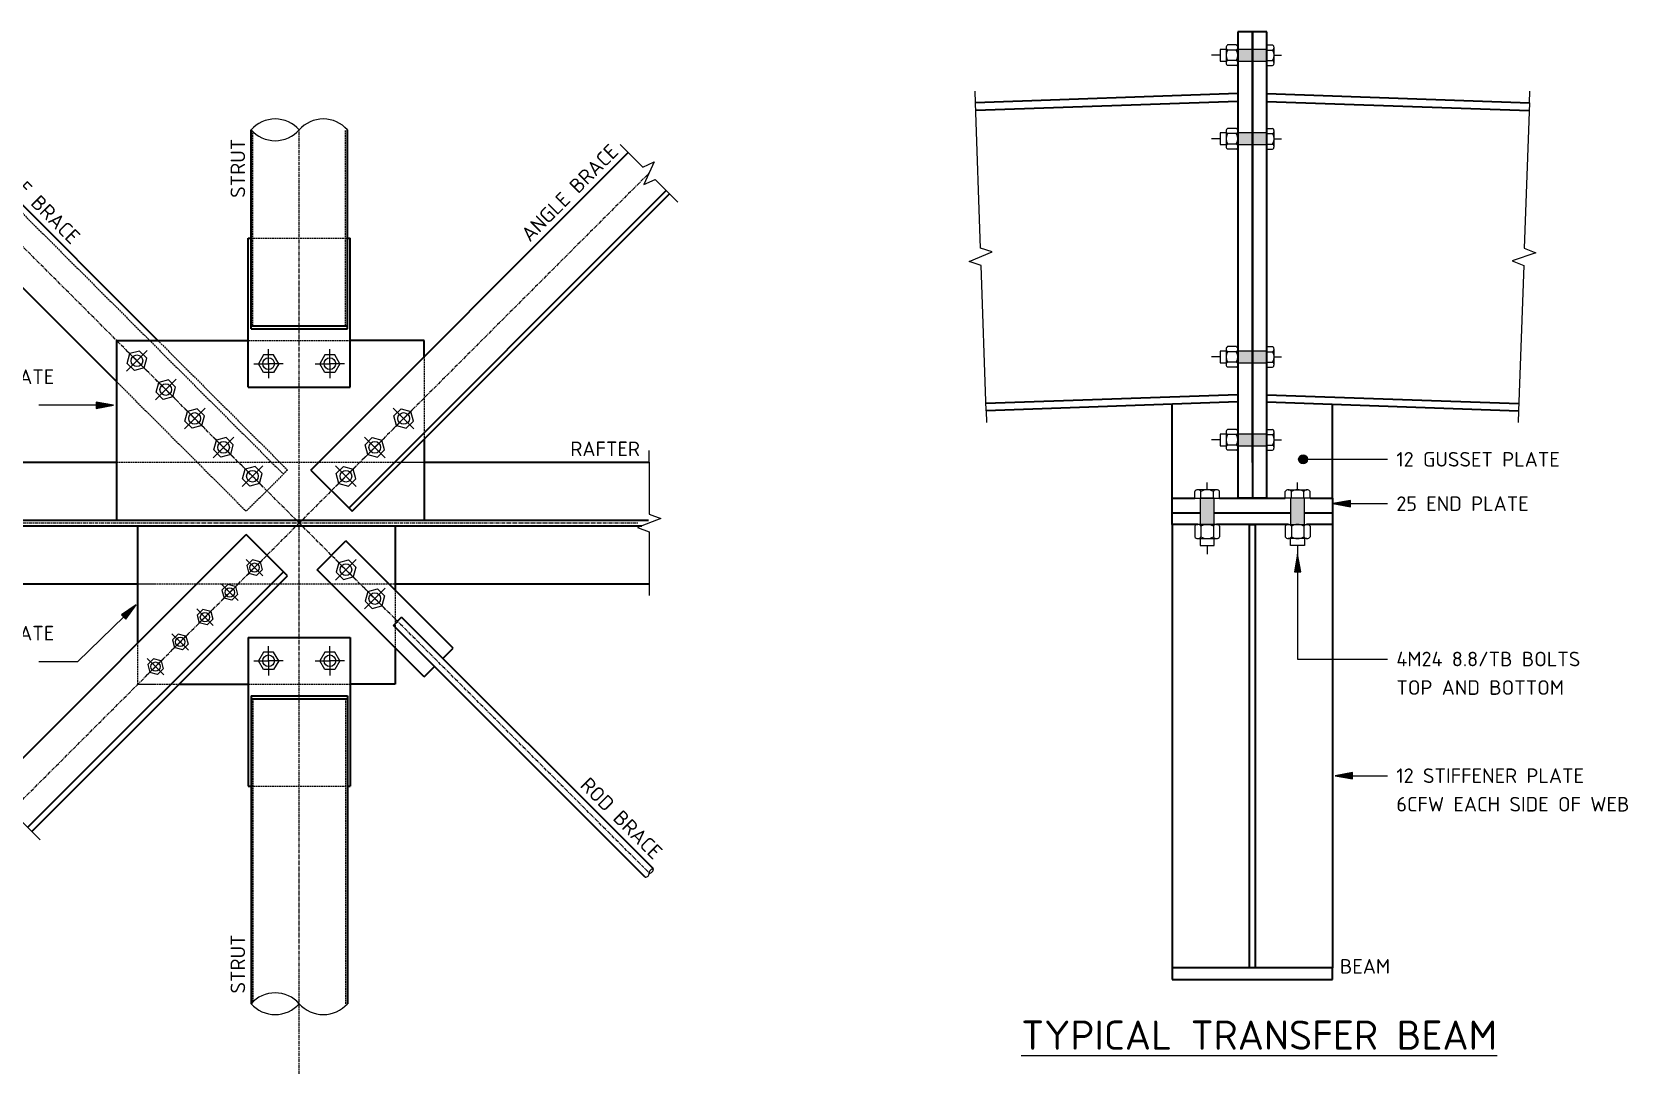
# Model space of a CAD drawing. Header units: millimetres. Extents: x 1285 to 11329, y 695 to 5869.
# Drawn here: x 8524 to 11259, y 4066 to 5837 of the extents above; entities that cross this region are included whole.
import ezdxf

# ---------------------------------------------------------------- set-up
doc = ezdxf.new("R2010")
doc.units = ezdxf.units.MM
doc.linetypes.add('Centre x0_5', pattern=[10.25, 1.5, -1.25, 6.25, -1.25])
doc.linetypes.add('Hidden', pattern=[4, 3, -1])
for name, color, linetype, lineweight in [('A-000-T_TEXT', 231, 'Continuous', 13), ('A-010-M_LINE', 90, 'Continuous', 13), ('Z-000-T_TEXT', 131, 'Continuous', 18), ('Z-060-M_DETAIL', 92, 'Continuous', 25)]:
    doc.layers.add(name, color=color, linetype=linetype, lineweight=lineweight)
doc.styles.add('ISOCPEUR', font='isocpeur.ttf', dxfattribs={"height": 25})
doc.styles.add('ISOCPEUR_2', font='isocpeur.ttf', dxfattribs={"height": 50})

# ---------------------------------------------------------------- blocks, each defined once
blk = doc.blocks.new('NRP_Break Line _v2_ - Section-3988876-S-6911 - _INDUSTRIAL_ TYPICAL BRACING CONFIGURATION DETAILS')
at = {"layer": 'Z-060-M_DETAIL', "lineweight": 18}
for p, q in [((0, 0), (89.5, 0)), ((119.5, 0), (209, 0))]:
    blk.add_line(p, q, dxfattribs=at)
blk = doc.blocks.new('NRP_Bolt Detailed Plan _v2_ - M20-3988875-S-6911 - _INDUSTRIAL_ TYPICAL BRACING CONFIGURATION DETAILS')
at = {"layer": 'Z-060-M_DETAIL'}
for p, q in [((-8.7, 15), (-17.3, 0)), ((-8.7, -15), (-17.3, 0)), ((8.7, 15), (-8.7, 15)), ((17.3, 0), (8.7, 15)), ((8.7, -15), (-8.7, -15)), ((17.3, 0), (8.7, -15))]:
    blk.add_line(p, q, dxfattribs=at)
at = {"layer": 'Z-060-M_DETAIL', "lineweight": 13}
for p, q in [((0, 0), (0, 25)), ((-25, 0), (0, 0)), ((0, 0), (0, -25)), ((25, 0), (0, 0))]:
    blk.add_line(p, q, dxfattribs=at)
at = {"layer": 'Z-060-M_DETAIL'}
blk.add_circle((0, 0), 10, dxfattribs=at)
blk = doc.blocks.new('NRP_Bolt Detailed Plan _v2_ - M16-1017939-S-6911 - _INDUSTRIAL_ TYPICAL BRACING CONFIGURATION DETAILS')
at = {"layer": 'Z-060-M_DETAIL', "lineweight": 13}
for p, q in [((-20, 0), (0, 0)), ((0, 0), (0, 20)), ((20, 0), (0, 0)), ((0, 0), (0, -20))]:
    blk.add_line(p, q, dxfattribs=at)
at = {"layer": 'Z-060-M_DETAIL'}
for p, q in [((-6.9, 12), (-13.9, 0)), ((6.9, 12), (-6.9, 12)), ((13.9, 0), (6.9, 12)), ((13.9, 0), (6.9, -12)), ((-6.9, -12), (-13.9, 0)), ((6.9, -12), (-6.9, -12))]:
    blk.add_line(p, q, dxfattribs=at)
blk.add_circle((0, 0), 8, dxfattribs=at)
blk = doc.blocks.new('NRP_Break Line _v2_ - Round-3988885-S-6911 - _INDUSTRIAL_ TYPICAL BRACING CONFIGURATION DETAILS')
at = {"layer": 'Z-060-M_DETAIL', "lineweight": 18}
for centre, start, end in [((41.3, -36.4), 41.4096, 138.5904), ((41.3, 36.4), 221.4096, 318.5904), ((123.8, 36.4), 221.4096, 318.5904)]:
    blk.add_arc(centre, 55, start, end, dxfattribs=at)
blk = doc.blocks.new('NRP_Break Line _v2_ - Round-3988835-S-6911 - _INDUSTRIAL_ TYPICAL BRACING CONFIGURATION DETAILS')
at = {"layer": 'Z-060-M_DETAIL', "lineweight": 18}
for centre, start, end in [((5, -4.4), 41.4096, 138.5904), ((15, -4.4), 41.4096, 138.5904), ((5, 4.4), 221.4096, 318.5904)]:
    blk.add_arc(centre, 6.67, start, end, dxfattribs=at)
blk = doc.blocks.new('NRP_Bolt Detailed Plan _v2_ - M20-1017941-S-6911 - _INDUSTRIAL_ TYPICAL BRACING CONFIGURATION DETAILS')
at = {"layer": 'Z-060-M_DETAIL', "lineweight": 13}
for p, q in [((-25, 0), (0, 0)), ((0, 0), (0, 25)), ((25, 0), (0, 0)), ((0, 0), (0, -25))]:
    blk.add_line(p, q, dxfattribs=at)
at = {"layer": 'Z-060-M_DETAIL'}
for p, q in [((-8.7, 15), (-17.3, 0)), ((8.7, 15), (-8.7, 15)), ((17.3, 0), (8.7, 15)), ((17.3, 0), (8.7, -15)), ((-8.7, -15), (-17.3, 0)), ((8.7, -15), (-8.7, -15))]:
    blk.add_line(p, q, dxfattribs=at)
blk.add_circle((0, 0), 10, dxfattribs=at)
blk = doc.blocks.new('NRP_Break Line _v2_ - Section-3988881-S-6911 - _INDUSTRIAL_ TYPICAL BRACING CONFIGURATION DETAILS')
at = {"layer": 'Z-060-M_DETAIL', "lineweight": 18}
for p, q in [((0, 0), (35, 0)), ((65, 0), (100, 0))]:
    blk.add_line(p, q, dxfattribs=at)
blk = doc.blocks.new('NRP_Break Line _v2_ - Round-3988884-S-6911 - _INDUSTRIAL_ TYPICAL BRACING CONFIGURATION DETAILS')
at = {"layer": 'Z-060-M_DETAIL', "lineweight": 18}
for centre, start, end in [((41.3, -36.4), 41.4096, 138.5904), ((123.8, -36.4), 41.4096, 138.5904), ((41.3, 36.4), 221.4096, 318.5904)]:
    blk.add_arc(centre, 55, start, end, dxfattribs=at)
blk = doc.blocks.new('NRP_Bolt Detailed Section _v2_ - M24-3989122-S-6911 - _INDUSTRIAL_ TYPICAL BRACING CONFIGURATION DETAILS')
at = {"layer": 'Z-060-M_DETAIL'}
blk.add_hatch(color=256, dxfattribs=at).paths.add_polyline_path([(0, -12), (45, -12), (45, 12), (0, 12)])
for p, q in [((-14.6, 16), (-14.6, -16)), ((0, 21.3), (-11.6, 21.3)), ((0, 10.7), (-11.6, 10.7)), ((0, -21.3), (0, 21.3)), ((45, 12), (0, 12)), ((0, 12), (0, -12)), ((45, 16), (45, -16)), ((45, -12), (45, 12)), ((48, 21.3), (66, 21.3)), ((48, 10.7), (66, 10.7)), ((69, -16), (69, 16)), ((81, 12), (69, 12)), ((81, -12), (81, 12)), ((-14.6, 0), (-27, 0)), ((0, -10.7), (-11.6, -10.7)), ((0, -21.3), (-11.6, -21.3)), ((0, -12), (45, -12)), ((48, -10.7), (66, -10.7)), ((48, -21.3), (66, -21.3)), ((69, -12), (81, -12)), ((81, 0), (96, 0))]:
    blk.add_line(p, q, dxfattribs=at)
for centre, radius, start, end in [((-8.4, 16), 6.19, 120.5102, 239.4898), ((5.6, 0), 20.2, 148.1145, 211.8855), ((51.2, 16), 6.19, 120.5102, 239.4898), ((65.2, 0), 20.2, 148.1145, 211.8855), ((62.8, 16), 6.19, 300.5102, 59.4898), ((48.8, 0), 20.2, 328.1145, 31.8855), ((-8.4, -16), 6.19, 120.5102, 239.4898), ((51.2, -16), 6.19, 120.5102, 239.4898), ((62.8, -16), 6.19, 300.5102, 59.4898)]:
    blk.add_arc(centre, radius, start, end, dxfattribs=at)
blk = doc.blocks.new('NRP_Bolt Detailed Section _v2_ - M24-3989124-S-6911 - _INDUSTRIAL_ TYPICAL BRACING CONFIGURATION DETAILS')
at = {"layer": 'Z-060-M_DETAIL'}
blk.add_hatch(color=256, dxfattribs=at).paths.add_polyline_path([(45, 12), (0, 12), (0, -12), (45, -12), (45, 10.7)])
for p, q in [((-14.6, 0), (-27, 0)), ((-14.6, -16), (-14.6, 16)), ((0, 21.3), (-11.6, 21.3)), ((0, 10.7), (-11.6, 10.7)), ((0, 21.3), (0, -21.3)), ((45, 12), (0, 12)), ((0, 12), (0, -12)), ((45, -16), (45, 16)), ((45, -12), (45, 12)), ((48, 21.3), (66, 21.3)), ((48, 10.7), (66, 10.7)), ((69, 16), (69, -16)), ((69, 12), (81, 12)), ((81, 12), (81, -12)), ((81, 0), (96, 0)), ((0, -10.7), (-11.6, -10.7)), ((0, -21.3), (-11.6, -21.3)), ((0, -12), (45, -12)), ((48, -10.7), (66, -10.7)), ((48, -21.3), (66, -21.3)), ((81, -12), (69, -12))]:
    blk.add_line(p, q, dxfattribs=at)
for centre, radius, start, end in [((-8.4, 16), 6.19, 120.5102, 239.4898), ((5.6, 0), 20.2, 148.1145, 211.8855), ((51.2, 16), 6.19, 120.5102, 239.4898), ((65.2, 0), 20.2, 148.1145, 211.8855), ((62.8, 16), 6.19, 300.5102, 59.4898), ((48.8, 0), 20.2, 328.1145, 31.8855), ((-8.4, -16), 6.19, 120.5102, 239.4898), ((51.2, -16), 6.19, 120.5102, 239.4898), ((62.8, -16), 6.19, 300.5102, 59.4898)]:
    blk.add_arc(centre, radius, start, end, dxfattribs=at)
blk = doc.blocks.new('NRP_Bolt Detailed Section _v2_ - M20-3988994-S-6911 - _INDUSTRIAL_ TYPICAL BRACING CONFIGURATION DETAILS')
at = {"layer": 'Z-060-M_DETAIL'}
blk.add_hatch(color=256, dxfattribs=at).paths.add_polyline_path([(0, 10), (0, -10), (50, -10), (50, 10)])
for p, q in [((-12.2, 0), (-25, 0)), ((-12.2, 13.3), (-12.2, -13.3)), ((0, 17.8), (-9.6, 17.8)), ((0, 8.9), (-9.6, 8.9)), ((0, -17.8), (0, 17.8)), ((50, 10), (0, 10)), ((0, 10), (0, -10)), ((50, 13.3), (50, -13.3)), ((50, -10), (50, 10)), ((52.5, 17.8), (67.5, 17.8)), ((52.5, 8.9), (67.5, 8.9)), ((70, -13.3), (70, 13.3)), ((80, 10), (70, 10)), ((80, -10), (80, 10)), ((0, -8.9), (-9.6, -8.9)), ((0, -17.8), (-9.6, -17.8)), ((0, -10), (50, -10)), ((52.5, -8.9), (67.5, -8.9)), ((52.5, -17.8), (67.5, -17.8)), ((70, -10), (80, -10)), ((80, 0), (95, 0))]:
    blk.add_line(p, q, dxfattribs=at)
for centre, radius, start, end in [((-7, 13.3), 5.16, 120.5102, 239.4898), ((4.6, 0), 16.8, 148.1145, 211.8855), ((55.2, 13.3), 5.16, 120.5102, 239.4898), ((66.8, 0), 16.8, 148.1145, 211.8855), ((64.8, 13.3), 5.16, 300.5102, 59.4898), ((53.2, 0), 16.8, 328.1145, 31.8855), ((-7, -13.3), 5.16, 120.5102, 239.4898), ((55.2, -13.3), 5.16, 120.5102, 239.4898), ((64.8, -13.3), 5.16, 300.5102, 59.4898)]:
    blk.add_arc(centre, radius, start, end, dxfattribs=at)
blk = doc.blocks.new('NRP_Break Line _v2_ - Section-4257791-S-6911 - _INDUSTRIAL_ TYPICAL BRACING CONFIGURATION DETAILS')
at = {"layer": 'Z-060-M_DETAIL', "lineweight": 18}
for p, q in [((0, 0), (249, 0)), ((279, 0), (528, 0))]:
    blk.add_line(p, q, dxfattribs=at)

msp = doc.modelspace()

# ---------------------------------------------------------------- hatches: boundary and pattern name
at = {"layer": 'A-000-T_TEXT', "lineweight": 18}
for points in [[(8663.6, 5197.2), (8633.6, 5202.5), (8633.6, 5191.9)], [(10753.4, 5028.5), (10783.4, 5023.2), (10783.4, 5033.8)], [(10692.9, 4941.7), (10687.6, 4911.7), (10698.2, 4911.7)], [(8702.2, 4855), (8677, 4837.9), (8684.4, 4830.3)], [(10757.2, 4562.2), (10787.2, 4556.9), (10787.2, 4567.5)]]:
    msp.add_hatch(color=7, dxfattribs=at).paths.add_polyline_path(points)
h = msp.add_hatch(color=7, dxfattribs=at)
edge = h.paths.add_edge_path()
edge.add_arc((10702.2, 5104.5), 7.5, 0, 360)

# ---------------------------------------------------------------- linework, layer by layer
at = {"layer": 'A-000-T_TEXT', "color": 250, "lineweight": 18}
for p, q in [((8663.6, 5197.2), (8633.6, 5202.5)), ((8633.6, 5202.5), (8633.6, 5191.9)), ((8569.8, 5197.2), (8535.4, 5197.2)), ((8663.6, 5197.2), (8569.8, 5197.2)), ((8633.6, 5191.9), (8663.6, 5197.2)), ((10702.2, 5104.5), (10847.2, 5104.5)), ((10783.4, 5033.8), (10753.4, 5028.5)), ((10783.4, 5023.2), (10783.4, 5033.8)), ((10753.4, 5028.5), (10783.4, 5023.2)), ((10753.4, 5028.5), (10847.2, 5028.5)), ((10692.9, 4941.7), (10687.6, 4911.7)), ((10698.2, 4911.7), (10692.9, 4941.7)), ((10692.9, 4941.7), (10692.9, 4762.2)), ((10687.6, 4911.7), (10698.2, 4911.7)), ((8702.2, 4855), (8601.9, 4757.5)), ((8702.2, 4855), (8677, 4837.9)), ((8684.4, 4830.3), (8702.2, 4855)), ((8677, 4837.9), (8684.4, 4830.3)), ((10692.9, 4762.2), (10847.2, 4762.2)), ((8569.8, 4757.5), (8535.4, 4757.5)), ((8601.9, 4757.5), (8569.8, 4757.5)), ((10787.2, 4567.5), (10757.2, 4562.2)), ((10757.2, 4562.2), (10787.2, 4556.9)), ((10757.2, 4562.2), (10847.2, 4562.2)), ((10787.2, 4556.9), (10787.2, 4567.5))]:
    msp.add_line(p, q, dxfattribs=at)
msp.add_circle((10702.2, 5104.5), 7.5, dxfattribs=at)
at = {"layer": 'A-010-M_LINE', "lineweight": 35}
for p, q in [((10590.4, 5837.1), (10590.4, 5037.8)), ((10615.4, 5837.1), (10590.4, 5837.1)), ((10615.4, 5099.1), (10615.4, 5837.1)), ((10640.4, 5837.1), (10615.4, 5837.1)), ((10615.4, 5837.1), (10615.4, 5037.8)), ((10640.4, 5037.8), (10640.4, 5837.1)), ((10590.4, 5731.3), (10140.7, 5715.5)), ((10590.4, 5718), (10141.2, 5702.4)), ((10640.4, 5731.3), (11090.1, 5715.5)), ((10640.4, 5718), (11089.7, 5702.4)), ((8899.2, 5328.4), (8899.2, 5669.3)), ((9064.2, 5328.4), (9064.2, 5669.3)), ((8417.5, 5630.2), (8739.3, 5308.4)), ((9001.7, 5086.1), (9545.8, 5630.2)), ((8346.8, 5559.5), (8668.6, 5237.7)), ((9066.7, 5021), (9610.8, 5565.1)), ((9072.4, 5015.4), (9616.5, 5559.5)), ((8894.2, 5228.4), (8894.2, 5483.4)), ((8894.2, 5483.4), (8899.2, 5483.4)), ((9064.2, 5483.4), (9069.2, 5483.4)), ((9069.2, 5228.4), (9069.2, 5483.4)), ((8668.6, 5308.4), (8894.2, 5308.4)), ((8668.6, 5308.4), (8668.6, 5000.2)), ((8899.2, 5333.4), (9064.2, 5333.4)), ((8899.2, 5328.4), (9064.2, 5328.4)), ((9195.7, 5308.4), (9069.2, 5308.4)), ((9195.7, 5280.2), (9195.7, 5308.4)), ((8894.2, 5228.4), (9069.2, 5228.4)), ((10590.4, 5215.1), (10158.7, 5200.1)), ((10590.4, 5202.9), (10159.1, 5187.9)), ((10477.9, 5037.8), (10477.9, 5199)), ((10640.4, 5215.1), (11072.1, 5200.1)), ((10640.4, 5202.9), (11071.7, 5187.9)), ((10752.9, 5037.8), (10752.9, 5199)), ((9195.7, 5138.7), (9195.7, 5000.2)), ((8187.5, 5099.9), (8668.6, 5099.9)), ((9195.7, 5099.9), (9581.7, 5099.9)), ((9001.7, 5086.1), (9072.4, 5015.4)), ((10477.9, 5012.8), (10477.9, 5037.8)), ((10477.9, 5037.8), (10516.6, 5037.8)), ((10559.2, 5037.8), (10671.6, 5037.8)), ((10615.4, 5037.8), (10590.4, 5037.8)), ((10640.4, 5037.8), (10615.4, 5037.8)), ((10714.2, 5037.8), (10752.9, 5037.8)), ((10752.9, 5037.8), (10752.9, 5012.8)), ((10477.9, 5012.8), (10525.9, 5012.8)), ((10477.9, 4992.8), (10477.9, 5012.8)), ((10549.9, 5012.8), (10680.9, 5012.8)), ((10704.9, 5012.8), (10752.9, 5012.8)), ((10752.9, 5012.8), (10752.9, 4992.8)), ((8189, 4990.6), (9568.9, 4990.6)), ((8200.3, 5000.2), (9580.2, 5000.2)), ((8705.4, 4789.8), (8705.4, 4990.6)), ((9146.3, 4990.6), (9146.3, 4880.3)), ((10521.9, 4992.8), (10477.9, 4992.8)), ((10477.9, 4992.8), (10477.9, 4232.8)), ((10676.9, 4992.8), (10553.9, 4992.8)), ((10610.4, 4992.8), (10620.4, 4992.8)), ((10610.4, 4232.8), (10610.4, 4992.8)), ((10620.4, 4992.8), (10620.4, 4232.8)), ((10752.9, 4992.8), (10708.9, 4992.8)), ((10752.9, 4992.8), (10752.9, 4232.8)), ((8452.9, 4537.3), (8890.9, 4975.4)), ((8961.7, 4904.6), (8890.9, 4975.4)), ((9012.3, 4915.3), (9061.8, 4964.7)), ((9245.6, 4780.9), (9061.8, 4964.7)), ((8516.5, 4473.7), (8954.6, 4911.7)), ((8523.6, 4466.6), (8961.7, 4904.6)), ((9196.1, 4731.4), (9012.3, 4915.3)), ((8187.5, 4890.9), (8705.4, 4890.9)), ((9146.3, 4890.9), (9581.7, 4890.9)), ((9143.1, 4819.8), (9157.2, 4833.9)), ((9574.6, 4388.3), (9143.1, 4819.8)), ((9588.7, 4402.4), (9157.2, 4833.9)), ((8894.2, 4799.1), (8894.2, 4544.1)), ((8894.2, 4799.1), (9069.2, 4799.1)), ((9069.2, 4799.1), (9069.2, 4544.1)), ((9146.3, 4781.3), (9146.3, 4719.1)), ((9227.9, 4763.2), (9245.6, 4780.9)), ((9196.1, 4731.4), (9213.8, 4749.1)), ((8776.1, 4719.1), (8894.2, 4719.1)), ((9146.3, 4719.1), (9069.2, 4719.1)), ((8899.2, 4699.1), (9064.2, 4699.1)), ((8899.2, 4699.1), (8899.2, 4171.4)), ((8899.2, 4694.1), (9064.2, 4694.1)), ((9064.2, 4699.1), (9064.2, 4171.4)), ((8894.2, 4544.1), (8899.2, 4544.1)), ((9064.2, 4544.1), (9069.2, 4544.1)), ((10752.9, 4232.8), (10477.9, 4232.8)), ((10477.9, 4232.8), (10477.9, 4212.8)), ((10620.4, 4232.8), (10610.4, 4232.8)), ((10752.9, 4212.8), (10752.9, 4232.8)), ((10477.9, 4212.8), (10752.9, 4212.8))]:
    msp.add_line(p, q, dxfattribs=at)
at = {"layer": 'A-010-M_LINE', "linetype": 'Hidden', "lineweight": 25}
for p, q in [((8902.2, 5333.4), (8902.2, 5666.7)), ((9061.2, 5333.4), (9061.2, 5669.3)), ((8410.5, 5623.1), (8954.6, 5079)), ((8899.2, 5483.4), (9064.2, 5483.4)), ((8739.3, 5308.4), (8961.7, 5086.1)), ((8894.2, 5308.4), (9069.2, 5308.4)), ((9195.7, 5280.2), (9195.7, 5138.7)), ((8668.6, 5237.7), (8890.9, 5015.4)), ((8668.6, 5099.9), (9195.7, 5099.9)), ((8961.7, 5086.1), (8890.9, 5015.4)), ((8705.4, 4890.9), (9146.3, 4890.9)), ((9146.3, 4880.3), (9146.3, 4781.3)), ((8705.4, 4719.1), (8705.4, 4789.8)), ((8705.4, 4719.1), (8776.1, 4719.1)), ((8894.2, 4719.1), (9069.2, 4719.1)), ((8902.2, 4694.1), (8902.2, 4174)), ((9061.2, 4694.1), (9061.2, 4171.4)), ((8899.2, 4544.1), (9064.2, 4544.1))]:
    msp.add_line(p, q, dxfattribs=at)
at = {"layer": 'A-010-M_LINE', "linetype": 'Centre x0_5', "lineweight": 18}
for p, q in [((8981.7, 3207.2), (8981.7, 5669.3)), ((9581.7, 4395.4), (8382.2, 5594.8)), ((9581.1, 5594.8), (8981.7, 4995.4)), ((7193.4, 4995.4), (9562.2, 4995.4)), ((7193.4, 3207.2), (8981.7, 4995.4))]:
    msp.add_line(p, q, dxfattribs=at)
at = {"layer": 'Z-000-T_TEXT'}
for p, q in [((10140.7, 5715.5), (10140, 5735.5)), ((11090.1, 5715.5), (11090.8, 5735.5)), ((9545.8, 5630.2), (9531.6, 5644.3)), ((9570.5, 5605.4), (9590, 5614.3)), ((9590, 5614.3), (9572.3, 5575.4)), ((9572.3, 5575.4), (9591.7, 5584.2)), ((9616.5, 5559.5), (9630.6, 5545.3)), ((10130.2, 5443.5), (10169.6, 5459.9)), ((10169.6, 5459.9), (10149.4, 5466.7)), ((11101.2, 5458.5), (11060.7, 5444.9)), ((11060.7, 5444.9), (11080.4, 5436.7)), ((11081.4, 5466.7), (11101.2, 5458.5)), ((10150.4, 5436.7), (10130.2, 5443.5)), ((10159.1, 5187.9), (10159.8, 5167.9)), ((11071.7, 5187.9), (11071, 5167.9)), ((9581.7, 5099.9), (9581.7, 5119.9)), ((9581.7, 5010.4), (9601.7, 5002.9)), ((9601.7, 5002.9), (9561.7, 4987.9)), ((9561.7, 4987.9), (9581.7, 4980.4)), ((9581.7, 4890.9), (9581.7, 4870.9)), ((8523.6, 4466.6), (8537.7, 4452.4))]:
    msp.add_line(p, q, dxfattribs=at)

# ---------------------------------------------------------------- block references
at = {"layer": 'Z-060-M_DETAIL'}
for name, p, rotation in [('NRP_Bolt Detailed Section _v2_ - M20-3988994-S-6911 - _INDUSTRIAL_ TYPICAL BRACING CONFIGURATION DETAILS', (10640.4, 5797.1), 180), ('NRP_Bolt Detailed Section _v2_ - M20-3988994-S-6911 - _INDUSTRIAL_ TYPICAL BRACING CONFIGURATION DETAILS', (10640.4, 5653.9), 180), ('NRP_Bolt Detailed Plan _v2_ - M20-3988875-S-6911 - _INDUSTRIAL_ TYPICAL BRACING CONFIGURATION DETAILS', (8703.6, 5273.4), 315.0000000000003), ('NRP_Bolt Detailed Section _v2_ - M20-3988994-S-6911 - _INDUSTRIAL_ TYPICAL BRACING CONFIGURATION DETAILS', (10640.4, 5280.1), 180), ('NRP_Bolt Detailed Plan _v2_ - M20-3988875-S-6911 - _INDUSTRIAL_ TYPICAL BRACING CONFIGURATION DETAILS', (8753.1, 5224), 315.0000000000003), ('NRP_Bolt Detailed Plan _v2_ - M20-3988875-S-6911 - _INDUSTRIAL_ TYPICAL BRACING CONFIGURATION DETAILS', (8802.6, 5174.5), 315.0000000000003), ('NRP_Bolt Detailed Plan _v2_ - M20-1017941-S-6911 - _INDUSTRIAL_ TYPICAL BRACING CONFIGURATION DETAILS', (9160.7, 5174.5), 224.9999999999998), ('NRP_Bolt Detailed Plan _v2_ - M20-3988875-S-6911 - _INDUSTRIAL_ TYPICAL BRACING CONFIGURATION DETAILS', (8852, 5125), 315.0000000000003), ('NRP_Bolt Detailed Plan _v2_ - M20-1017941-S-6911 - _INDUSTRIAL_ TYPICAL BRACING CONFIGURATION DETAILS', (9111.3, 5125), 224.9999999999998), ('NRP_Bolt Detailed Section _v2_ - M20-3988994-S-6911 - _INDUSTRIAL_ TYPICAL BRACING CONFIGURATION DETAILS', (10640.4, 5137.9), 180), ('NRP_Bolt Detailed Plan _v2_ - M20-3988875-S-6911 - _INDUSTRIAL_ TYPICAL BRACING CONFIGURATION DETAILS', (8901.5, 5075.5), 315.0000000000003), ('NRP_Bolt Detailed Plan _v2_ - M20-1017941-S-6911 - _INDUSTRIAL_ TYPICAL BRACING CONFIGURATION DETAILS', (9061.8, 5075.5), 224.9999999999998), ('NRP_Bolt Detailed Section _v2_ - M24-3989122-S-6911 - _INDUSTRIAL_ TYPICAL BRACING CONFIGURATION DETAILS', (10537.9, 5037.8), 270), ('NRP_Bolt Detailed Section _v2_ - M24-3989124-S-6911 - _INDUSTRIAL_ TYPICAL BRACING CONFIGURATION DETAILS', (10692.9, 5037.8), 270), ('NRP_Bolt Detailed Plan _v2_ - M16-1017939-S-6911 - _INDUSTRIAL_ TYPICAL BRACING CONFIGURATION DETAILS', (8905.1, 4918.8), 44.99999999999937), ('NRP_Bolt Detailed Plan _v2_ - M20-3988875-S-6911 - _INDUSTRIAL_ TYPICAL BRACING CONFIGURATION DETAILS', (9061.8, 4915.3), 134.9999999999999), ('NRP_Bolt Detailed Plan _v2_ - M16-1017939-S-6911 - _INDUSTRIAL_ TYPICAL BRACING CONFIGURATION DETAILS', (8862.7, 4876.4), 44.99999999999937), ('NRP_Bolt Detailed Plan _v2_ - M20-3988875-S-6911 - _INDUSTRIAL_ TYPICAL BRACING CONFIGURATION DETAILS', (9111.3, 4865.8), 134.9999999999999), ('NRP_Bolt Detailed Plan _v2_ - M16-1017939-S-6911 - _INDUSTRIAL_ TYPICAL BRACING CONFIGURATION DETAILS', (8820.2, 4833.9), 44.99999999999937), ('NRP_Bolt Detailed Plan _v2_ - M16-1017939-S-6911 - _INDUSTRIAL_ TYPICAL BRACING CONFIGURATION DETAILS', (8777.8, 4791.5), 44.99999999999937), ('NRP_Bolt Detailed Plan _v2_ - M16-1017939-S-6911 - _INDUSTRIAL_ TYPICAL BRACING CONFIGURATION DETAILS', (8735.4, 4749.1), 44.99999999999937), ('NRP_Break Line _v2_ - Round-3988835-S-6911 - _INDUSTRIAL_ TYPICAL BRACING CONFIGURATION DETAILS', (9588.7, 4402.4), 225)]:
    msp.add_blockref(name, p, dxfattribs=dict(at, rotation=rotation))
at = {"layer": 'Z-060-M_DETAIL', "lineweight": 18}
for name, p, rotation in [('NRP_Break Line _v2_ - Section-4257791-S-6911 - _INDUSTRIAL_ TYPICAL BRACING CONFIGURATION DETAILS', (10159.1, 5187.9), 91.99999999999984), ('NRP_Break Line _v2_ - Section-4257791-S-6911 - _INDUSTRIAL_ TYPICAL BRACING CONFIGURATION DETAILS', (11090.1, 5715.5), 267.9999999999998), ('NRP_Break Line _v2_ - Section-3988881-S-6911 - _INDUSTRIAL_ TYPICAL BRACING CONFIGURATION DETAILS', (9545.8, 5630.2), 314.9999999999998), ('NRP_Break Line _v2_ - Section-3988876-S-6911 - _INDUSTRIAL_ TYPICAL BRACING CONFIGURATION DETAILS', (9581.7, 5099.9), 269.9999999999997), ('NRP_Break Line _v2_ - Section-3988881-S-6911 - _INDUSTRIAL_ TYPICAL BRACING CONFIGURATION DETAILS', (8523.6, 4466.6), 134.9999999999993)]:
    msp.add_blockref(name, p, dxfattribs=dict(at, rotation=rotation))
at = {"layer": 'Z-060-M_DETAIL'}
for name, p in [('NRP_Break Line _v2_ - Round-3988884-S-6911 - _INDUSTRIAL_ TYPICAL BRACING CONFIGURATION DETAILS', (8899.2, 5669.3)), ('NRP_Bolt Detailed Plan _v2_ - M20-1017941-S-6911 - _INDUSTRIAL_ TYPICAL BRACING CONFIGURATION DETAILS', (8929.2, 5268.4)), ('NRP_Bolt Detailed Plan _v2_ - M20-1017941-S-6911 - _INDUSTRIAL_ TYPICAL BRACING CONFIGURATION DETAILS', (9034.2, 5268.4)), ('NRP_Bolt Detailed Plan _v2_ - M20-3988875-S-6911 - _INDUSTRIAL_ TYPICAL BRACING CONFIGURATION DETAILS', (8929.2, 4759.1)), ('NRP_Bolt Detailed Plan _v2_ - M20-3988875-S-6911 - _INDUSTRIAL_ TYPICAL BRACING CONFIGURATION DETAILS', (9034.2, 4759.1)), ('NRP_Break Line _v2_ - Round-3988885-S-6911 - _INDUSTRIAL_ TYPICAL BRACING CONFIGURATION DETAILS', (8899.2, 4171.4))]:
    msp.add_blockref(name, p, dxfattribs=at)

# ---------------------------------------------------------------- texts
at = {"layer": 'A-000-T_TEXT', "color": 7, "lineweight": 18, "char_height": 25, "attachment_point": 1, "style": 'ISOCPEUR'}
for s, insert, width, rotation in [('STRUT', (8864.1, 5552.7), 120.253, 90), ('ANGLE BRACE', (9359.4, 5493.4), 255.738, 45), ('ANGLE BRACE', (8454.7, 5642.6), 255.738, 315), ('ROD BRACE', (9479.1, 4561.7), 209.24, 315), ('STRUT', (8864.1, 4188.8), 120.253, 90)]:
    msp.add_mtext(s, dxfattribs=dict(at, insert=insert, width=width, rotation=rotation))
at = {"layer": 'A-000-T_TEXT', "color": 7, "lineweight": 18, "attachment_point": 1}
for s, insert, char_height, width, style in [('BRACING PLATE', (8314, 5258.6), 25, 291.013, 'ISOCPEUR'), ('RAFTER', (9446.4, 5135), 25, 142.7, 'ISOCPEUR'), ('12 GUSSET PLATE', (10862.2, 5117), 25, 334.304, 'ISOCPEUR'), ('25 END PLATE', (10862.2, 5041), 25, 268.565, 'ISOCPEUR'), ('BRACING PLATE', (8314, 4819), 25, 291.013, 'ISOCPEUR'), ('4M24 8.8/TB BOLTS', (10862.2, 4774.7), 25, 373.586, 'ISOCPEUR'), ('TOP AND BOTTOM', (10862.2, 4725.8), 25, 331.899, 'ISOCPEUR'), ('12 STIFFENER PLATE', (10862.2, 4574.7), 25, 384.008, 'ISOCPEUR'), ('6CFW EACH SIDE OF WEB', (10862.2, 4525.8), 25, 470.591, 'ISOCPEUR'), ('BEAM', (10765.4, 4247.9), 25, 100.211, 'ISOCPEUR'), ('\\LTYPICAL TRANSFER BEAM', (10219.1, 4142.5), 50, 960.422, 'ISOCPEUR_2')]:
    msp.add_mtext(s, dxfattribs=dict(at, insert=insert, char_height=char_height, width=width, style=style))

doc.saveas('drawing.dxf')
